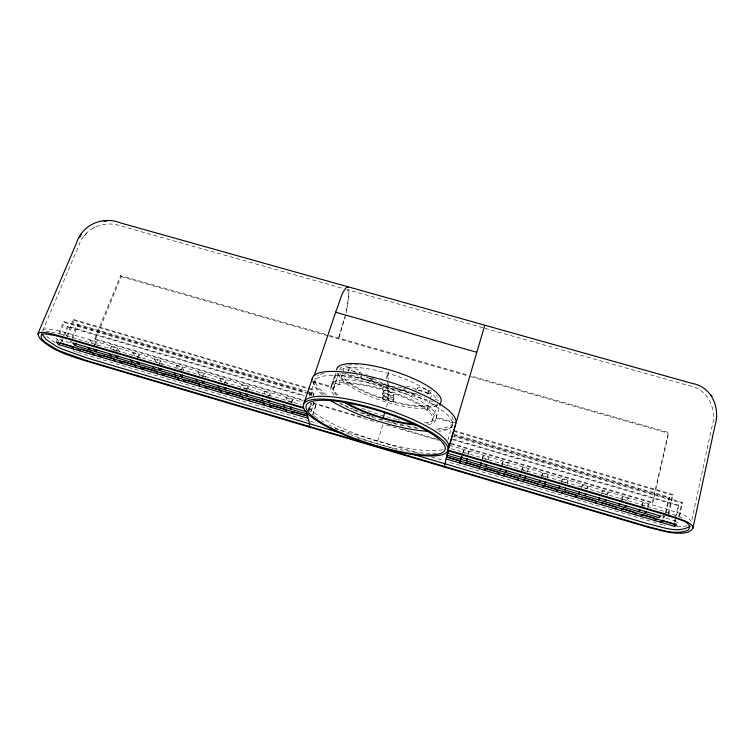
<?xml version="1.0" encoding="UTF-8"?>
<svg xmlns="http://www.w3.org/2000/svg" width="754" height="754" viewBox="0 0 754 754"><rect width="100%" height="100%" fill="white"/><g stroke="black" fill="none" stroke-linecap="round" stroke-linejoin="round"><path stroke-width="0.57" stroke-dasharray="3.77 2.83" d="M679.495 516.132L682.474 502.579L454.031 435.755M674.415 522.381L675.15 519.035M675.395 517.923L678.1 505.68L678.817 505.171L452.136 438.781M675.132 521.909L675.622 519.676M676.602 515.218L678.817 505.171M678.76 516.622L681.739 503.106L682.474 502.579M668.261 513.389L672.342 495.114L673.068 494.558L454.012 430.591M668.723 514.03L673.068 494.558M662.719 519.6L663.746 515.029M674.632 524.143L678.251 521.777L663.774 517.508L664.236 515.453M665.396 512.89L668.77 497.829L669.477 497.291L454.342 434.389M665.933 513.135L669.477 497.291M450.939 443.974L652.219 503.041L668.176 433.211L668.845 432.551L470.741 375.86M652.219 503.041L652.86 502.532L668.845 432.551M647.893 507.508L648.61 504.379L642.936 502.711L640.363 504.822L645.971 506.471L648.61 504.379M641.974 506.876L642.936 502.711M346.227 312.976L348.876 298.377L348.829 289.376M621.72 500.92L622.7 496.773L628.355 498.432L627.62 501.542M607.432 495.614L608.176 492.513L602.55 490.854L600.401 493.078M601.541 494.982L602.55 490.854M587.573 488.667L588.082 486.603L582.474 484.963L580.533 487.235M581.447 489.073L582.474 484.963M567.281 483.804L568.064 480.732L562.484 479.092L560.74 481.42L566.263 483.041L568.064 480.732M561.428 483.191L562.484 479.092M547.329 477.942L548.13 474.869L542.569 473.239L541.023 475.623L546.537 477.244L548.13 474.869M541.495 477.32L542.569 473.239M345.615 315.426L338.452 338.838L344.823 316.727M527.451 472.098L528.262 469.045L522.72 467.414L521.391 469.855L526.876 471.467L528.262 469.045M521.636 471.486L522.72 467.414M501.844 465.661L502.965 461.608L508.479 463.229L507.932 465.256M488.206 459.469L488.771 457.442L483.276 455.831L482.343 458.375L487.781 459.978L488.771 457.442M482.136 459.865L483.276 455.831M462.928 452.664L463.663 450.072L469.139 451.674L468.281 454.7M462.513 454.096L463.663 450.072M424.427 422.485A54.891 14.185 17.5 0 0 436.123 418.074L455.689 423.588M447.81 440.336L452.362 424.766M436.123 418.074L439.676 406.17M432.56 419.903L437.348 403.88M426.924 410.214L429.884 400.383M430.214 399.29L431.863 393.824L427.103 393.258L427.923 390.553L432.683 391.109M427.763 394.295L428.574 391.599M416.755 390.138L417.301 388.338M469.139 451.674L468.347 454.257L464.012 452.984M403.71 389.516L404.54 386.849M405.247 387.886L404.417 390.553L387.829 388.574L371.26 380.959L372.118 378.31M393.258 397.217L394.069 394.634M393.211 401.194L394.012 398.64M386.548 406.943L388.706 398.612L388.706 400.044M377.716 441.118L383.249 423.437M42.714 330.657L78.699 245.795C84.41 227.84 104.731 219.64 121.846 226.266L343.57 288.584M382.495 389.846L384.587 383.202M385.991 378.772L387.744 373.239L387.782 379.818M382.495 394.088L383.315 391.505M435.077 404.069A51.753 14.128 17.5 0 1 382.495 398.121L383.39 395.548M371.958 380.336L372.815 377.679M359.564 373.607L360.148 371.826M360.883 377.123L361.741 374.474M349.027 368.612L348.15 371.279A5.834 1.602 18.1 0 1 350.761 370.572A5.834 1.602 18.1 0 1 356.35 372.184M333.428 388.282L338.32 373.484M333.334 390.063L338.555 374.295L433.069 401.684M338.782 384.578L344.097 368.461L348.791 370.619L349.668 367.952L344.974 365.794A51.753 14.128 17.5 0 0 339.375 370.714M331.562 384.728L335.407 373.117M312.392 381.072L331.477 386.632L336.001 372.994M337.933 394.889A54.891 14.185 17.5 0 1 331.769 387.679L336.482 372.796M312.656 414.719L316.312 403.795L312.91 415.209M308.094 410.251L310.233 403.89M313.089 395.416L313.796 393.296L307.038 391.317M307.943 412.042L310.78 403.588M313.268 396.18L313.796 393.296M309.206 409.611L311.327 403.277M309.046 411.392L311.873 402.975M310.61 411.938L313.956 401.957M311.176 411.552L314.145 402.702M309.394 396.161L314.182 381.967M310.686 395.793L312.853 389.366L310.601 388.706M311.242 395.511L312.853 389.366M290.856 403.607L292.184 399.714L285.964 397.886L284.955 400.808M268.622 397.075L269.979 393.192L263.787 391.373L262.769 394.276M246.492 390.563L247.877 386.698L241.704 384.889L240.667 387.782M452.9 422.777L452.739 423.22A72.29 18.69 17.5 0 1 434.954 428.847M224.466 384.088L225.87 380.233L219.725 378.433L219.028 380.355M202.534 377.631L203.957 373.796L197.84 372.005L197.133 373.918M180.696 371.213L182.138 367.396L176.059 365.605L174.966 368.47M158.953 364.823L160.423 361.015L154.363 359.234L153.26 362.09M137.313 358.452L138.802 354.663L132.77 352.891L131.648 355.728M112.827 352.891L113.948 350.082L111.272 346.576L110.508 348.461M115.767 352.118L117.275 348.348L111.272 346.576M302.948 400.553L95.419 339.649L94.74 338.791L120.508 275.644L328.178 335.068M95.419 339.649L121.121 276.624L120.508 275.644M94.307 345.803L95.843 342.052L89.858 340.29L88.708 343.108M67.445 336.689L74.222 320.403L73.458 319.46L66.201 336.868M71.875 337.047L77.238 324.126L305.917 390.987M72.393 338.537L77.982 325.049L77.238 324.126M60.895 341.996L63.1 336.708M63.543 335.643L67.521 326.124L304.899 395.652M62.111 341.807L62.987 339.696M64.75 335.473L68.275 327.029L67.521 326.124M58.765 333.325L63.694 321.562L306.265 392.532M56.625 341.185L57.313 339.554M59.547 334.22L64.467 322.486L63.694 321.562M502.965 461.608L501.825 464.106L507.291 465.708L508.479 463.229M42.893 330.092L43.921 329.3A26.041 5.457 21.2 0 1 47.163 328.904L54.693 329.913L65.9 332.674L302.071 401.995M588.082 486.603L586.075 488.865L582.748 487.885M608.176 492.513L605.971 494.709L601.513 493.399M620.344 498.941L622.7 496.773M628.355 498.432L625.933 500.581L621.456 499.271M663.774 517.508L665.169 516.528M93.798 227.501L95.192 226.766M687.082 525.67L683.096 526.612L676.281 526.792M46.098 331.421L49.406 331.703M406.236 386.152L407.405 386.218A5.825 1.612 17.2 0 1 415.02 389.036L417.989 389.384M373.145 378.781L388.659 385.944L401.929 387.499M51.404 332.014L58.774 333.607M663.68 524.982L665.348 525.321M662.841 524.803L448.121 461.91M59.755 333.852L301.185 404.653M482.824 327.726L346.963 289.545C349.733 294.267 347.754 300.563 347.274 305.756A24.58 3.506 -74.2 0 1 345.973 312.052M485.086 328.367L689.147 385.718C708.374 389.102 717.516 409.959 711.785 427.565L691.361 522.117C687.29 512.984 673.869 512.466 665.584 508.724L449.469 445.275M329.309 335.389L468.479 375.209M121.121 276.624L328.263 335.916M329.394 336.246L468.291 376.001M470.553 376.642L668.176 433.211M345.012 373.305L418.046 394.446M435.001 399.356L438.394 400.336A51.753 14.128 17.5 0 0 437.857 397.264M341.864 373.202L424.672 397.188M455.953 422.881L436.387 417.188A54.891 14.185 17.5 0 0 383.645 386.284A54.891 14.185 17.5 0 0 331.477 386.632M312.674 381.929L331.713 387.471M73.458 319.46L309.47 388.376M74.222 320.403L313.051 390.157M453.851 431.288L672.342 495.114M77.982 325.049L306.077 391.76M307.208 392.089L313.984 394.069M454.191 435.077L668.77 497.829M307.396 392.862L314.164 394.842M64.467 322.486L307.566 393.616M308.697 393.956L314.352 395.605M452.749 436.104L681.739 503.106M68.275 327.029L303.975 396.076M451.985 439.441L678.1 505.68M94.74 338.791L303.881 400.148M312.919 402.806L364.286 417.867M402.155 428.979L437.744 439.422M451.081 443.333L652.86 502.532M313.099 403.531L377.5 422.419M386.538 425.077L438.508 440.327M450.93 448.668L664.943 511.561L684.802 518.865M113.948 350.082L118.906 351.543M178.132 368.951L183.156 370.431M247.227 389.262L243.156 388.065L241.704 384.889M267.067 395.096L271.157 396.293L269.979 393.192M292.118 402.457L286.982 400.949L285.964 397.886M72.054 341.93L70.094 341.355L71.621 343.117L56.522 338.669L60.452 343.051M661.786 515.529L664.038 516.198M309.338 420.93L78.586 352.618M310.469 421.269L317.189 423.248M335.125 428.545L419.054 453.333M431.345 456.962L443.635 460.59M357.848 438.027L397.038 449.61M75.711 351.637L77.624 352.288M72.959 350.648L74.797 351.307M362.41 373.833L359.479 372.476A5.825 1.612 18.1 0 0 357.217 369.507A5.825 1.612 18.1 0 0 349.677 367.952A5.825 1.612 18.1 0 0 351.967 370.921M369.092 378.065L370.271 378.668A5.796 1.583 17.9 0 1 370.421 381.053A5.796 1.583 17.9 0 1 362.589 378.781A5.796 1.583 17.9 0 1 362.401 376.387M55.033 342.542L46.23 336.105M89.858 340.29L92.742 343.852L98.67 345.596L95.843 342.052M117.275 348.348L119.895 351.835M132.77 352.891L135.249 356.35L141.224 358.103L138.802 354.663M154.363 359.234L156.643 362.636L162.647 364.399L160.423 361.015M176.059 365.605L177.614 368.112M182.138 367.396L184.155 370.723M197.84 372.005L199.706 375.294L205.767 377.075L203.957 373.796M219.725 378.433L221.384 381.665L227.463 383.456L225.87 380.233M247.877 386.698L249.263 389.856M263.787 391.373L264.607 393.456M315.389 382.721L315.558 383.258A72.29 18.69 17.5 0 0 326.246 394.483M292.184 399.714L293.146 402.759M387.782 380.911L387.867 394.088L388.678 391.496L388.668 386.755M388.612 371.599L388.64 379.319M388.659 383.729L388.659 385.944M437.622 405.058A54.627 14.92 17.5 0 1 383.843 399.309A54.627 14.92 17.5 0 1 337.462 373.126M400.072 420.025A54.891 14.185 17.5 0 1 397.98 419.582M396.915 419.356A54.891 14.185 17.5 0 1 385.03 416.331M383.937 416.019A54.891 14.185 17.5 0 1 359.752 407.273M418.234 390.346A5.881 1.621 17 0 1 425.69 392.353A5.881 1.621 17 0 1 426.905 394.898M415.548 389.601A5.825 1.612 17.2 0 1 415.708 390.072M414.662 393.117A5.834 1.593 17.2 0 1 407.066 392.023A5.834 1.593 17.2 0 1 404.493 388.913M356.19 372.306A5.825 1.612 18.1 0 1 353.324 371.477M366.293 377.028A5.796 1.583 17.9 0 1 367.745 377.5M371.251 378.404A5.796 1.593 17.9 0 1 364.616 376.746M365.718 374.003A5.796 1.593 17.9 0 1 367.16 374.361M357.764 375.238A5.834 1.602 18.1 0 1 356.642 375.181M436.886 404.7A51.79 14.015 17.5 0 1 383.286 401.166A51.79 14.015 17.5 0 1 338.508 373.334M340.44 370.101A51.79 14.015 17.5 0 1 391.213 374.276A51.79 14.015 17.5 0 1 437.056 399.95M336.727 395.435A52.035 13.318 17.5 0 1 386.039 390.911A52.035 13.318 17.5 0 1 426.868 423.38M416.792 427.499A72.29 18.69 17.5 0 1 396.708 423.616M395.661 423.362A72.29 18.69 17.5 0 1 388.263 421.439M382.957 419.921A72.29 18.69 17.5 0 1 379.771 418.951M373.447 416.905A72.29 18.69 17.5 0 1 371.354 416.189M370.308 415.822A72.29 18.69 17.5 0 1 367.207 414.719M365.153 413.965A72.29 18.69 17.5 0 1 359.102 411.618M358.112 411.222A72.29 18.69 17.5 0 1 355.181 409.997M354.22 409.592A72.29 18.69 17.5 0 1 340.685 403.22M315.115 381.863A72.29 18.69 17.5 0 1 318.584 375.294M320.196 374.549A72.29 18.69 17.5 0 1 324.305 373.409M451.797 416.519A72.29 18.69 17.5 0 1 453.154 422.07M322.41 394.776A72.346 18.53 17.5 0 1 341.854 375.737A72.346 18.53 17.5 0 1 432.146 404.003A72.346 18.53 17.5 0 1 438.837 431.231M334.22 394.945A54.938 14.053 17.5 0 1 387.914 390.647A54.938 14.053 17.5 0 1 427.565 424.728M452.4 427.028A75.193 19.444 17.5 0 1 435.897 429.893M418.055 428.479A75.193 19.444 17.5 0 1 405.775 426.349M403.654 425.906A75.193 19.444 17.5 0 1 392.834 423.352M391.741 423.06A75.193 19.444 17.5 0 1 389.535 422.476M388.442 422.174A75.193 19.444 17.5 0 1 350.148 408.593M349.177 408.159A75.193 19.444 17.5 0 1 339.931 403.72M324.031 394.201A75.193 19.444 17.5 0 1 312.872 382.523M382.495 398.121A51.753 14.128 17.5 0 1 339.677 372.712M348.414 365.106A51.753 14.128 17.5 0 1 357.471 364.823M436.425 394.936A51.753 14.128 17.5 0 1 437.254 396.133M436.575 453.126A75.73 17.889 17.6 0 1 418.696 452.57M416.849 452.353A75.73 17.889 17.6 0 1 411.081 451.542M410.091 451.382A75.73 17.889 17.6 0 1 350.874 434.719M349.837 434.304A75.73 17.889 17.6 0 1 328.961 424.822M323.834 422.023A75.73 17.889 17.6 0 1 321.817 420.845M318.056 418.508A75.73 17.889 17.6 0 1 316.322 417.348M315.492 416.774A75.73 17.889 17.6 0 1 313.909 415.633M442.692 449.629A75.673 18.068 17.5 0 1 371.109 439.092A75.673 18.068 17.5 0 1 307.67 406.519M388.687 394.625L387.886 398.121L388.687 394.625M86.833 233.005L84.74 235.455L86.833 233.005M384.125 399.611A5.551 1.451 17.5 0 0 393.022 401.533A5.551 1.451 17.5 0 0 386.538 397.782A5.551 1.451 17.5 0 0 384.125 399.611M384.936 397.066A5.551 1.461 17.5 0 0 393.824 398.979A5.551 1.461 17.5 0 0 387.349 395.219A5.551 1.461 17.5 0 0 384.936 397.066M384.059 395.633A5.627 1.489 17.5 0 0 393.07 397.565A5.627 1.489 17.5 0 0 386.5 393.748A5.627 1.489 17.5 0 0 384.059 395.633M384.87 393.06A5.617 1.499 17.5 0 0 393.88 394.983A5.617 1.499 17.5 0 0 387.32 391.147A5.617 1.499 17.5 0 0 384.87 393.06M418.819 389.969A5.872 1.631 17 0 0 428.329 391.967A5.872 1.631 17 0 0 421.674 387.952A5.872 1.631 17 0 0 418.819 389.969"/><path stroke-width="1.13" d="M635.038 512.466L635.019 514.68L636.885 513.201M484.747 325.408L447.876 450.732M692.879 528.271L692.436 526.066L689.985 523.681A26.513 5.712 14.1 0 0 685.518 521.118L667.262 514.548L448.027 450.063A75.786 17.71 17.6 0 0 374.738 408.743A75.786 17.71 17.6 0 0 303.447 407.537L64.033 337.123C60.179 336.576 29.67 325.436 40.546 339.168C52.469 350.742 69.029 355.568 84.457 360.525L648.845 527.536L668.195 532.201A25.881 5.466 14.2 0 0 674.887 533.069C680.862 533.285 689.222 534.02 692.879 528.271L714.877 426.038C720.607 408.282 711.946 386.708 692.153 383.418L120.301 222.854C102.874 215.898 82.337 224.607 76.588 242.797L37.813 333.871M523.446 479.563L523.059 481.646L524.068 479.93M444.238 466.99L448.196 450.11M446.632 457.103L676.913 525.001L674.745 526.405L446.208 458.969L446.971 456.349M447.395 454.464L447.829 452.551M448.027 452.306L447.056 455.209L658.902 517.63L659.316 515.783M639.298 509.402L638.77 511.693L640.683 510.166M619.251 503.502L618.714 505.783L620.467 504.219M599.289 497.621L598.733 499.902L600.335 498.29M579.392 491.768L578.827 494.03L580.278 492.381M559.581 485.934L559.006 488.196L560.297 486.5M545.359 481.749L544.774 484.002L545.953 482.277M539.845 480.128L539.251 482.372L540.392 480.637M525.679 475.953L525.076 478.196L526.104 476.434M520.185 474.332L519.581 476.575L520.571 474.803M506.066 470.176L505.463 472.419L506.339 470.609M500.599 468.573L499.987 470.807L500.826 468.988M486.537 464.426L485.915 466.66L486.641 464.813M481.09 462.824L480.468 465.048L481.146 463.192M459.959 463.031L460.487 461.184M461.552 457.424L461.014 459.318L461.976 455.991M467.084 458.696L466.453 460.92L467.028 459.035M448.14 449.827L448.677 447.999M449.789 444.191L455.473 424.7M439.893 405.416L441.165 401.137A54.627 14.92 17.5 0 0 390.6 370.176A54.627 14.92 17.5 0 0 336.642 369.865M465.878 462.777L465.312 464.605L465.878 462.588L479.638 466.641L479.12 468.686L479.789 466.877M383.126 417.857L384.832 412.4M304.22 402.4L312.335 378.414M314.267 375.52L336.284 310.394C339.752 302.608 340.94 292.561 347.321 286.614L348.376 287.585M291.675 407.056L290.94 409.205L290.205 406.971M269.659 400.572L268.914 402.711L268.019 400.431M247.746 394.125L246.982 396.255L245.927 393.927M225.927 387.697L225.154 389.818L223.938 387.452M204.193 381.298L203.41 383.418L202.044 381.006M182.562 374.936L181.771 377.038L180.244 374.587M448.027 450.063L447.622 451.156A75.786 17.71 17.6 0 1 376.576 446.34A75.786 17.71 17.6 0 1 303.966 408.885L303.447 407.537L303.664 408.31L67.163 338.725L55.023 335.502L45.033 333.937A26.079 5.344 21.1 0 0 41.79 334.305C38.02 340.073 51.121 345.511 54.854 348.423A25.711 5.221 21 0 0 61.093 351.468L85.937 360.365L647.403 526.462C660.381 529.468 674.896 535.538 688.006 530.194C696.413 521.184 668.544 517.093 664.312 514.407L447.782 450.704M161.036 368.593L160.225 370.685L158.538 368.197M139.594 362.278L138.774 364.371L136.936 361.835M485.199 468.479L484.492 470.27L484.992 468.225L498.809 472.296L498.347 474.36L499.157 472.588M118.237 355.992L117.407 358.075L115.428 355.502M96.983 349.733L96.144 351.807L94.005 349.196M306.869 413.899L74.966 345.568L75.994 343.089M504.596 474.191L503.738 475.944L504.181 473.88L518.045 477.97L517.649 480.053L518.611 478.328M81.489 233.928L79.538 237.086L79.943 236.436M538.13 484.087L537.027 485.764L537.366 483.663L524.511 479.874M542.456 487.367L543.606 485.699M250.281 399.026L249.046 400.798L248.028 398.546M557.734 489.864L556.48 491.504L556.754 489.384L542.776 485.265M561.928 493.116L563.229 491.485M564.539 489.827L565.877 488.14M186.191 380.129L184.758 381.826L183.279 379.451M577.404 495.661L575.999 497.263L576.207 495.124L563.266 491.306M581.475 498.884L582.917 497.291M584.388 495.67L585.877 494.03M597.149 501.485L595.603 503.05L595.745 500.882L583.832 497.367M601.098 504.671L602.691 503.116M604.312 501.542L605.962 499.94M102.007 355.304L100.329 356.915L98.256 354.38M690.099 526.207C677.412 534.086 661.277 526.528 648.006 523.794L410.459 453.578M616.979 507.329L615.273 508.856L615.358 506.66L602.314 502.814M307.472 416.076L56.286 342.005L58.652 344.625L60.452 343.051L73.242 346.821M620.787 510.486L622.54 508.969M624.312 507.433L626.112 505.877M640.561 516.32L642.465 514.85M644.397 513.351L646.348 511.834M656.857 519.091L654.849 520.533L654.802 518.29L642.747 514.737M658.902 517.63L660.975 516.141L447.49 453.277M660.41 522.173L662.464 520.741M335.653 312.241L476.566 352.212M91.894 352.325L81.187 349.168L79.443 350.751L77.228 348.178M103.081 355.624L113.835 358.791M135.871 365.294L122.921 361.468L121.3 363.108L119.368 360.61M156.926 371.496L143.92 367.66L142.365 369.319L140.583 366.859M178.076 377.735L165.003 373.88L163.514 375.558L161.884 373.145M187.284 380.45L199.31 383.993M221.742 390.61L207.463 386.397L206.096 388.122L204.768 385.784M242.062 396.604L228.83 392.693L227.529 394.446L226.351 392.155M251.393 399.347L264.692 403.267M286.303 409.639L271.836 405.379L270.667 407.179L269.8 404.964M308.009 416.038L293.476 411.759L292.373 413.578L291.666 411.411M446.83 456.971L460.543 461.014M621.946 508.601L633.944 512.145M662.54 520.571L674.632 524.143L674.745 526.405M58.652 344.625L308.075 418.216M342.146 433.39L86.927 357.952L62.101 349.064A25.693 5.269 21 0 1 55.871 346.001L46.39 339.649L41.706 333.796M71.357 346.454L73.619 349.036M74.966 345.568L72.686 342.919L306.247 411.693L309.63 423.776L308.98 426.962M88.029 347.434L90.216 350.063M92.365 352.646L94.476 355.191M711.899 396.359L710.645 394.653M109.424 353.739L111.451 356.322M113.458 358.866L115.428 361.373M130.913 360.063L132.789 362.608M134.636 365.106L136.465 367.575M152.487 366.416L154.212 368.913M155.918 371.383L157.595 373.814M174.165 372.796L175.739 375.256M177.284 377.688L178.811 380.073M195.936 379.205L197.35 381.628M198.745 384.012L200.121 386.359M217.802 385.652L219.065 388.027M220.3 390.365L221.525 392.674M239.772 392.118L240.865 394.455M241.949 396.755L243.024 399.017M261.827 398.612L262.769 400.902M263.702 403.164L264.607 405.388M283.994 405.134L284.767 407.386M285.54 409.601L286.294 411.788M414.031 423.899A52.035 13.318 17.5 0 1 346.859 402.862M428.998 431.335A72.346 18.53 17.5 0 1 330.591 400.515M416.576 425.002A54.938 14.053 17.5 0 1 342.721 401.439M312.213 379.705A75.193 19.444 17.5 0 1 386.114 380.893A75.193 19.444 17.5 0 1 455.953 422.881M304.126 403.597A75.73 17.889 17.6 0 1 378.008 406.576A75.73 17.889 17.6 0 1 448.828 447.329M104.495 220.79L103.694 220.818L107.181 220.743L104.495 220.79M334.022 429.535A72.865 17.022 17.6 0 0 444.822 450.289A72.865 17.022 17.6 0 0 348.075 403.079A72.865 17.022 17.6 0 0 334.022 429.535"/></g></svg>
